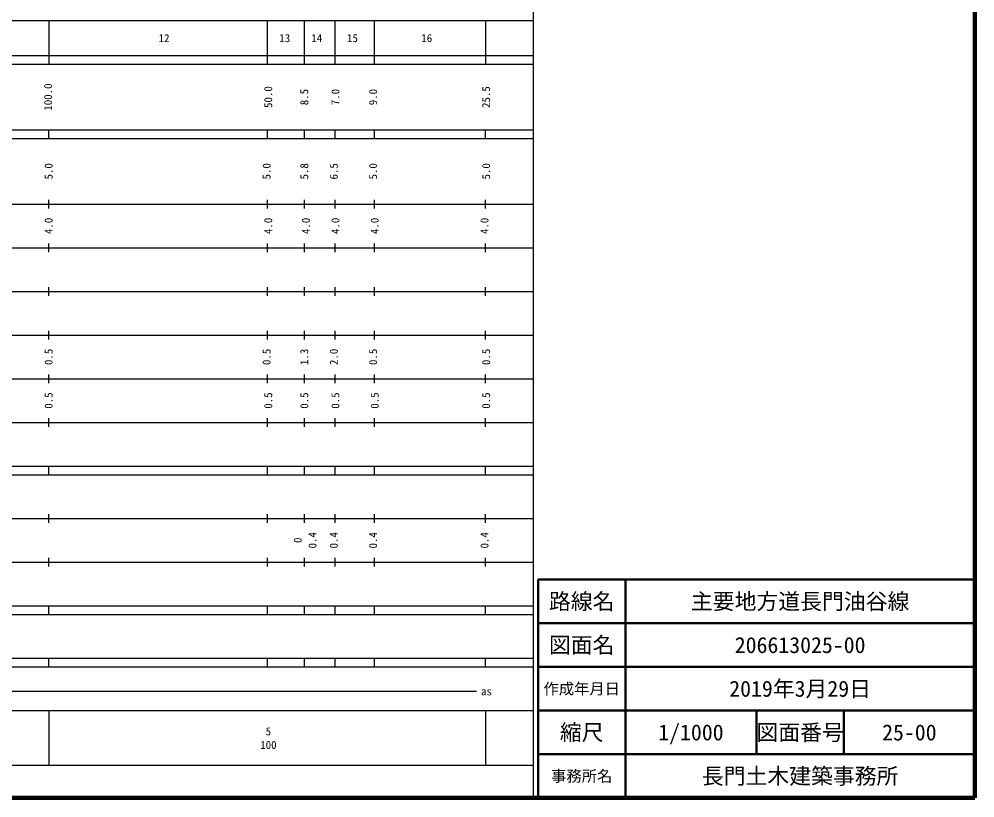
# Model space of a CAD drawing. Units: millimetres on the paper, enlarged 1000 times. Extents: x 40000 to 680000, y 20000 to 380000.
# Drawn here: x 461222 to 680000, y 20000 to 198357 of the extents above; entities that cross this region are included whole.
import ezdxf
from ezdxf.enums import TextEntityAlignment as Align

# ---------------------------------------------------------------- set-up
doc = ezdxf.new("R2010")
doc.units = ezdxf.units.MM
doc.header["$LTSCALE"] = 1000
for name, color, linetype, lineweight in [('M-TTL', 2, 'Continuous', 140), ('M-TTL-BAND', 7, 'Continuous', 25), ('M-TTL-FRAM', 2, 'Continuous', 50), ('M-TTL-LINE', 7, 'Continuous', 50), ('M-TTL-TXT', 7, 'Continuous', 13)]:
    doc.layers.add(name, color=color, linetype=linetype, lineweight=lineweight)
doc.styles.add('ＭＳ ゴシック', font='')
doc.styles.get('ＭＳ ゴシック').set_extended_font_data('MS Gothic')

msp = doc.modelspace()

# ---------------------------------------------------------------- linework, layer by layer
at = {"layer": 'M-TTL'}
for p, q in [((680000, 20000), (680000, 380000)), ((40000, 20000), (680000, 20000))]:
    msp.add_line(p, q, dxfattribs=at)
at = {"layer": 'M-TTL-BAND'}
for p, q in [((579000, 20000), (579000, 370000)), ((68000, 198000), (579000, 198000)), ((468000, 198000), (468000, 188000)), ((518000, 198000), (518000, 188000)), ((526500, 198000), (526500, 188000)), ((533500, 198000), (533500, 188000)), ((542500, 198000), (542500, 188000)), ((568000, 198000), (568000, 188000)), ((40000, 190000), (579000, 190000)), ((40000, 188000), (579000, 188000)), ((40000, 173000), (579000, 173000)), ((468000, 171000), (468000, 173000)), ((518000, 173000), (518000, 171000)), ((526500, 173000), (526500, 171000)), ((533500, 173000), (533500, 171000)), ((542500, 173000), (542500, 171000)), ((568000, 171000), (568000, 173000)), ((40000, 171000), (579000, 171000)), ((40000, 156000), (579000, 156000)), ((468000, 155000), (468000, 157000)), ((518000, 157000), (518000, 155000)), ((526500, 157000), (526500, 155000)), ((533500, 157000), (533500, 155000)), ((542500, 157000), (542500, 155000)), ((568000, 155000), (568000, 157000)), ((468000, 145000), (468000, 147000)), ((518000, 147000), (518000, 145000)), ((526500, 147000), (526500, 145000)), ((533500, 147000), (533500, 145000)), ((542500, 147000), (542500, 145000)), ((568000, 145000), (568000, 147000)), ((46000, 146000), (579000, 146000)), ((52000, 136000), (579000, 136000)), ((468000, 135000), (468000, 137000)), ((518000, 137000), (518000, 135000)), ((526500, 137000), (526500, 135000)), ((533500, 137000), (533500, 135000)), ((542500, 137000), (542500, 135000)), ((568000, 135000), (568000, 137000)), ((468000, 125000), (468000, 127000)), ((518000, 127000), (518000, 125000)), ((526500, 127000), (526500, 125000)), ((533500, 127000), (533500, 125000)), ((542500, 127000), (542500, 125000)), ((568000, 125000), (568000, 127000)), ((46000, 126000), (579000, 126000)), ((52000, 116000), (579000, 116000)), ((468000, 115000), (468000, 117000)), ((518000, 117000), (518000, 115000)), ((526500, 117000), (526500, 115000)), ((533500, 117000), (533500, 115000)), ((542500, 117000), (542500, 115000)), ((568000, 115000), (568000, 117000)), ((46000, 106000), (579000, 106000)), ((468000, 105000), (468000, 107000)), ((518000, 107000), (518000, 105000)), ((526500, 107000), (526500, 105000)), ((533500, 107000), (533500, 105000)), ((542500, 107000), (542500, 105000)), ((568000, 105000), (568000, 107000)), ((40000, 96000), (579000, 96000)), ((468000, 94000), (468000, 96000)), ((518000, 96000), (518000, 94000)), ((526500, 96000), (526500, 94000)), ((533500, 96000), (533500, 94000)), ((542500, 96000), (542500, 94000)), ((568000, 94000), (568000, 96000)), ((40000, 94000), (579000, 94000)), ((49000, 84000), (579000, 84000)), ((468000, 83000), (468000, 85000)), ((518000, 85000), (518000, 83000)), ((526500, 85000), (526500, 83000)), ((533500, 85000), (533500, 83000)), ((542500, 85000), (542500, 83000)), ((568000, 83000), (568000, 85000)), ((468000, 73000), (468000, 75000)), ((518000, 75000), (518000, 73000)), ((526500, 75000), (526500, 73000)), ((533500, 75000), (533500, 73000)), ((542500, 75000), (542500, 73000)), ((568000, 73000), (568000, 75000)), ((40000, 74000), (579000, 74000)), ((40000, 64000), (579000, 64000)), ((468000, 62000), (468000, 64000)), ((518000, 64000), (518000, 62000)), ((526500, 64000), (526500, 62000)), ((533500, 64000), (533500, 62000)), ((542500, 64000), (542500, 62000)), ((568000, 62000), (568000, 64000)), ((40000, 62000), (579000, 62000)), ((40000, 52000), (579000, 52000)), ((468000, 50000), (468000, 52000)), ((518000, 52000), (518000, 50000)), ((526500, 52000), (526500, 50000)), ((533500, 52000), (533500, 50000)), ((542500, 52000), (542500, 50000)), ((568000, 50000), (568000, 52000)), ((40000, 50000), (579000, 50000)), ((70805, 44406), (565903, 44406)), ((40000, 40000), (579000, 40000)), ((468000, 40000), (468000, 27500)), ((568000, 40000), (568000, 27500)), ((68000, 27500), (579000, 27500))]:
    msp.add_line(p, q, dxfattribs=at)
at = {"layer": 'M-TTL-FRAM'}
for p, q in [((680000, 70000), (580000, 70000)), ((580000, 70000), (580000, 20000))]:
    msp.add_line(p, q, dxfattribs=at)
at = {"layer": 'M-TTL-LINE'}
for p, q in [((600000, 70000), (600000, 20000)), ((680000, 60000), (580000, 60000)), ((680000, 50000), (580000, 50000)), ((680000, 40000), (580000, 40000)), ((630000, 40000), (630000, 30000)), ((650000, 40000), (650000, 30000)), ((680000, 30000), (580000, 30000))]:
    msp.add_line(p, q, dxfattribs=at)

# ---------------------------------------------------------------- texts
at = {"layer": 'M-TTL-BAND', "style": 'ＭＳ ゴシック'}
for s, p in [('12', (494401, 194000)), ('13', (522033, 194000)), ('14', (529367, 194000)), ('15', (537534, 194000)), ('16', (554534, 194000)), ('as', (568201, 44406)), ('5', (518288, 35238)), ('100', (518288, 32131))]:
    msp.add_text(s, height=1833, dxfattribs=at).set_placement(p, align=Align.MIDDLE_CENTER)
for s, p in [('100.0', (467847, 180500)), ('50.0', (518239, 180500)), ('8.5', (526490, 180500)), ('7.0', (533615, 180500)), ('9.0', (542240, 180500)), ('25.5', (568116, 180500)), ('5.0', (467971, 163500)), ('5.0', (517864, 163500)), ('5.8', (526490, 163500)), ('6.5', (533240, 163500)), ('5.0', (542240, 163500)), ('5.0', (568116, 163500)), ('4.0', (467971, 151000)), ('4.0', (518239, 151000)), ('4.0', (526865, 151000)), ('4.0', (533615, 151000)), ('4.0', (542615, 151000)), ('4.0', (567741, 151000)), ('0.5', (467971, 121000)), ('0.5', (517864, 121000)), ('1.3', (526490, 121000)), ('2.0', (533240, 121000)), ('0.5', (542240, 121000)), ('0.5', (568116, 121000)), ('0.5', (467971, 111000)), ('0.5', (518239, 111000)), ('0.5', (526490, 111000)), ('0.5', (533615, 111000)), ('0.5', (542615, 111000)), ('0.5', (568116, 111000)), ('0', (524989, 79000)), ('0.4', (528365, 79000)), ('0.4', (533240, 79000)), ('0.4', (542240, 79000)), ('0.4', (567741, 79000))]:
    msp.add_text(s, height=1833, rotation=90, dxfattribs=at).set_placement(p, align=Align.MIDDLE_CENTER)
at = {"layer": 'M-TTL-TXT', "style": 'ＭＳ ゴシック'}
for s, height, p in [('路線名', 3666, (590000, 65000)), ('主要地方道長門油谷線', 3666, (640000, 65000)), ('図面名', 3666, (590000, 55000)), ('206613025-00', 3666, (640000, 55000)), ('作成年月日', 2566, (590000, 45000)), ('2019年3月29日', 3666, (640000, 45000)), ('縮尺', 3666, (590000, 35000)), ('図面番号', 3666, (640000, 35000)), ('1/1000', 3666, (615000, 35000)), ('25-00', 3666, (665000, 35000)), ('事務所名', 2566, (590000, 25000)), ('長門土木建築事務所', 3666, (640000, 25000))]:
    msp.add_text(s, height=height, dxfattribs=at).set_placement(p, align=Align.MIDDLE_CENTER)

doc.saveas('drawing.dxf')
